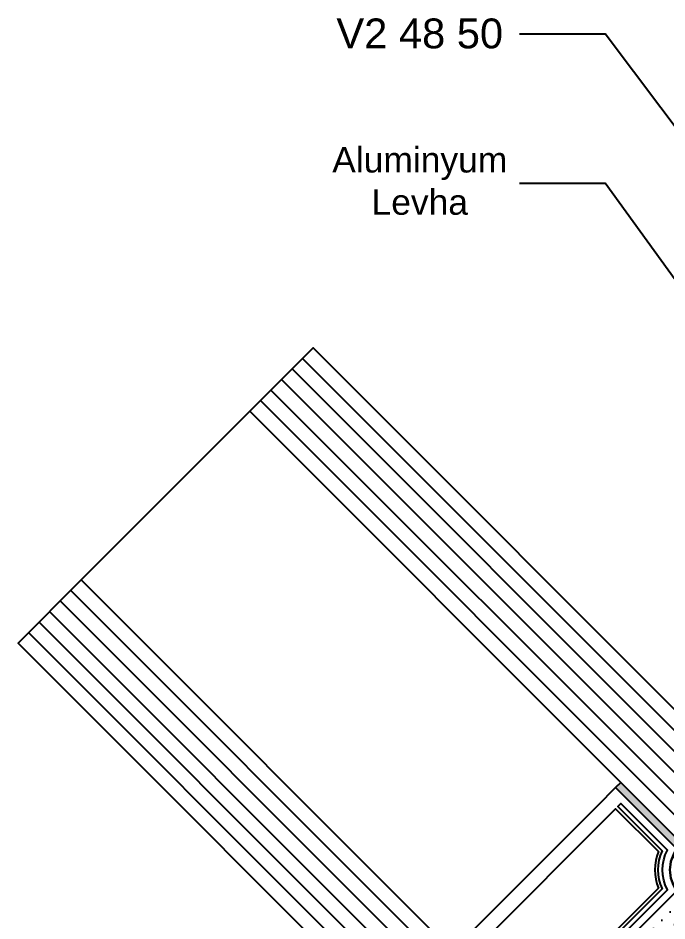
# Model space of a CAD drawing. Header units: millimetres. Extents: x 12 to 3612, y 18 to 315.
# Drawn here: x 3011.6 to 3055.1, y 119.8 to 180.4 of the extents above; entities that cross this region are included whole.
import ezdxf

# ---------------------------------------------------------------- set-up
doc = ezdxf.new("R2010")
doc.units = ezdxf.units.MM
for name, color, linetype in [('Aksesuar', 7, 'Continuous'), ('Bütil', 50, 'Continuous'), ('Silikon', 143, 'Continuous'), ('yazı_numara_k', 11, 'Continuous')]:
    doc.layers.add(name, color=color, linetype=linetype)
doc.styles.get("Standard").update_dxf_attribs({"font": 'arial.ttf'})
doc.dimstyles.new('ISO-25', dxfattribs={"dimtxt": 2.5, "dimasz": 2.5, "dimexe": 1.25, "dimexo": 0.625, "dimtad": 1, "dimtxsty": 'Standard', "dimcen": 2.5, "dimadec": 0, "dimazin": 0, "dimtfac": 1, "dimtmove": 0, "dimatfit": 3, "dimfxl": 1, "dimarcsym": 0})

# ---------------------------------------------------------------- blocks, each defined once
blk = doc.blocks.new('CAM (28 mm) - A')
for points in [[(-2035.008, 2821.739), (-2034.508, 2821.739), (-2034.508, 2827.559), (-2035.007, 2827.559), (-2035.008, 2827.559), (-2035.008, 2827.559), (-2035.008, 2821.739)], [(-2019.008, 2821.739), (-2019.008, 2827.559), (-2019.508, 2827.559), (-2019.508, 2822.027), (-2019.508, 2821.739), (-2019.008, 2821.739)]]:
    blk.add_hatch(color=2).paths.add_polyline_path(points)
at = {"layer": 'Aksesuar'}
h = blk.add_hatch(dxfattribs=at)
h.set_pattern_fill('DOTS', color=143, scale=0.5, angle=360)
h.set_pattern_definition([(360, (-5614.5057, 2692.7942), (0.396875, -0.79375), [0, -0.79375])])
h.paths.add_polyline_path([(-2035.008, 2812.759, -0.22997), (-2019.008, 2812.759), (-2019.008, 2817.759), (-2019.008, 2817.759), (-2019.008, 2821.739), (-2019.508, 2821.739, 0.339505), (-2021.488, 2819.759), (-2032.527, 2819.759, 0.339506), (-2034.508, 2821.739), (-2035.008, 2821.739), (-2035.008, 2818.981), (-2035.008, 2817.759)])
at = {"layer": 'Aksesuar', "color": 143}
for p, q in [((-2040.008, 2862.759), (-2040.008, 2812.759)), ((-2039.008, 2862.759), (-2039.008, 2812.759)), ((-2038.008, 2862.759), (-2038.008, 2812.759)), ((-2037.008, 2862.759), (-2037.008, 2812.759)), ((-2036.008, 2862.759), (-2036.008, 2812.759)), ((-2018.008, 2862.759), (-2018.008, 2812.759)), ((-2017.008, 2862.759), (-2017.008, 2812.759)), ((-2016.008, 2862.759), (-2016.008, 2812.759)), ((-2015.008, 2862.759), (-2015.008, 2812.759)), ((-2014.008, 2862.759), (-2014.008, 2812.759))]:
    blk.add_line(p, q, dxfattribs=at)
for points in [[(-2035.008, 2827.559), (-2035.008, 2862.759), (-2041.008, 2862.759), (-2041.008, 2823.656), (-2041.008, 2814.248), (-2040.753, 2813.517), (-2040.752, 2813.503), (-2040.008, 2812.759), (-2035.008, 2812.759), (-2035.008, 2817.759), (-2035.008, 2821.739), (-2035.008, 2821.739), (-2035.008, 2827.559)], [(-2019.008, 2827.559), (-2019.008, 2862.759), (-2035.008, 2862.759), (-2035.008, 2827.559), (-2034.508, 2827.559), (-2032.808, 2827.559), (-2021.208, 2827.559), (-2019.508, 2827.559)], [(-2013.008, 2823.656), (-2013.008, 2862.759), (-2019.008, 2862.759), (-2019.008, 2827.559), (-2019.008, 2827.559), (-2019.008, 2821.739), (-2019.008, 2821.739), (-2019.008, 2817.759), (-2019.008, 2812.759), (-2014.008, 2812.759), (-2013.263, 2813.503), (-2013.262, 2813.517), (-2013.008, 2814.248)]]:
    blk.add_lwpolyline(points, close=True, dxfattribs=at)
for points in [[(-2034.508, 2827.559), (-2034.508, 2821.739, -0.339506), (-2032.527, 2819.759), (-2021.488, 2819.759, -0.339506), (-2019.508, 2821.739), (-2019.508, 2822.027), (-2019.508, 2827.559), (-2021.208, 2827.559), (-2032.808, 2827.559)], [(-2033.708, 2826.559), (-2034.008, 2826.559), (-2034.008, 2822.142, -0.253025), (-2032.124, 2820.259), (-2021.891, 2820.259, -0.253025), (-2020.008, 2822.142), (-2020.008, 2826.559), (-2020.308, 2826.559), (-2020.308, 2822.357, 0.214531), (-2022.106, 2820.559), (-2031.909, 2820.559, 0.214531), (-2033.708, 2822.357)], [(-2033.508, 2826.559), (-2032.808, 2826.559), (-2021.208, 2826.559), (-2020.508, 2826.559), (-2020.508, 2822.492, 0.192571), (-2022.241, 2820.759), (-2031.774, 2820.759, 0.192571), (-2033.508, 2822.492)]]:
    blk.add_lwpolyline(points, format="xyb", close=True, dxfattribs=at)
at = {"layer": 'Aksesuar', "color": 143, "elevation": 0}
blk.add_lwpolyline([(-2019.008, 2812.759), (-2019.008, 2821.739), (-2019.508, 2821.739, 0.339505), (-2021.488, 2819.759), (-2032.527, 2819.759, 0.339506), (-2034.508, 2821.739), (-2035.008, 2821.739), (-2035.008, 2812.759, -0.22997)], format="xyb", close=True, dxfattribs=at)
at = {"layer": 'Bütil'}
blk.add_lwpolyline([(-2035.008, 2821.739), (-2035.008, 2827.559), (-2034.508, 2827.559), (-2034.508, 2821.739)], close=True, dxfattribs=at)
at = {"layer": 'Silikon', "color": 140, "flags": 128}
blk.add_lwpolyline([(-2019.008, 2821.739), (-2019.008, 2827.559), (-2019.508, 2827.559), (-2019.508, 2821.739)], close=True, dxfattribs=at)
blk = doc.blocks.new('ALM. LEVHA.N1')
at = {"layer": 'yazı_numara_k', "color": 0, "insert": (2667.265, 468.377), "char_height": 1.7, "width": 17.3969, "attachment_point": 7}
blk.add_mtext('{\\pxqc;\\fArial|b0|i0|c162|p34;Aluminyum \\PLevha}', dxfattribs=at)

msp = doc.modelspace()

# ---------------------------------------------------------------- linework, layer by layer
at = {"color": 0, "ltscale": 0.5}
for p, q in [((3045.21, 179.316), (3050.944, 179.316)), ((3045.21, 169.316), (3050.944, 169.316))]:
    msp.add_line(p, q, dxfattribs=at)

# ---------------------------------------------------------------- block references
msp.add_blockref('ALM. LEVHA.N1', (362.548, -301.211), dxfattribs=at)
at = {"rotation": 45.00000000000001}
msp.add_blockref('CAM (28 mm) - A', (6479.047, -442.601), dxfattribs=at)

# ---------------------------------------------------------------- texts
at = {"color": 0, "ltscale": 0.5, "insert": (3029.813, 180.35), "char_height": 2, "width": 17.3969, "attachment_point": 1}
msp.add_mtext('{\\pxqc;\\fArial|b0|i0|c162|p34;V2 48 50}', dxfattribs=at)

# ---------------------------------------------------------------- leaders
at = {"color": 0, "ltscale": 0.5}
for points in [[(3087.604, 130.609), (3050.944, 179.316)], [(3075.611, 135.248), (3050.944, 169.316)]]:
    msp.add_leader(points, dimstyle='ISO-25', override={"dimscale": 2, "dimasz": 0.5, "dimclre": 140, "dimldrblk": 'Dot'}, dxfattribs=at)

doc.saveas('drawing.dxf')
